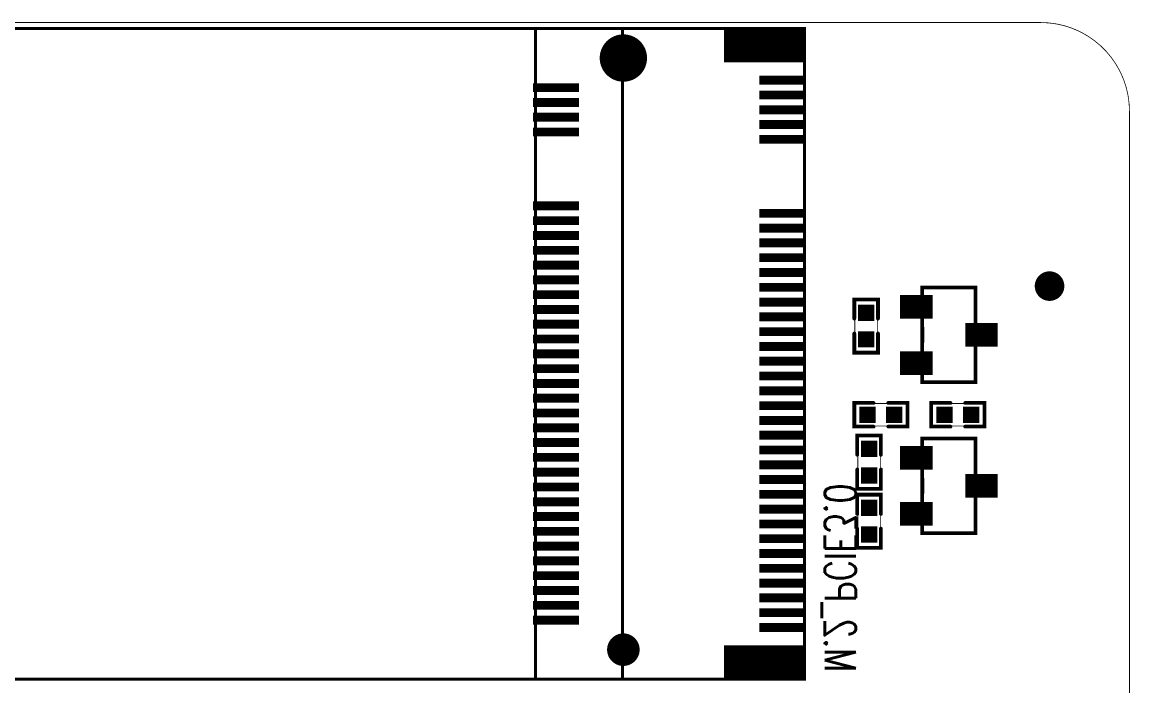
# Model space of a CAD drawing. Extents: x 0 to 148, y 0 to 100.
# Drawn here: x 110.57 to 148.01, y 77.34 to 99.77 of the extents above; entities that cross this region are included whole.
import ezdxf

# ---------------------------------------------------------------- set-up
doc = ezdxf.new("R2010")
doc.units = 0
for name, color, linetype in [('BOARD_OUTLINE_00', 5, 'CONTINUOUS'), ('DRIL_NPLTE_THRU_01', 3, 'CONTINUOUS'), ('DRIL_NPLTE_THRU_02', 2, 'CONTINUOUS'), ('DRIL_NPLTE_THRU_03', 136, 'CONTINUOUS'), ('DRIL_NPLTE_THRU_04', 176, 'CONTINUOUS'), ('DRIL_NPLTE_THRU_05', 106, 'CONTINUOUS'), ('DRIL_NPLTE_THRU_06', 146, 'CONTINUOUS'), ('DRIL_PLTE_THRU_01', 3, 'CONTINUOUS'), ('DRIL_PLTE_THRU_02', 2, 'CONTINUOUS'), ('DRIL_PLTE_THRU_03', 136, 'CONTINUOUS'), ('DRIL_PLTE_THRU_04', 176, 'CONTINUOUS'), ('DRIL_PLTE_THRU_05', 106, 'CONTINUOUS'), ('DRIL_PLTE_THRU_06', 146, 'CONTINUOUS'), ('DRIL_SYMBOL', 5, 'CONTINUOUS'), ('PADS_BOT', 130, 'CONTINUOUS'), ('PADS_INNER', 96, 'CONTINUOUS'), ('PADS_TOP', 96, 'CONTINUOUS'), ('PART_BOT_2DLINE_01', 255, 'CONTINUOUS'), ('PART_BOT_2DLINE_126', 216, 'CONTINUOUS'), ('PART_BOT_COPPER_116', 6, 'CONTINUOUS'), ('TEXT_129', 56, 'CONTINUOUS')]:
    doc.layers.add(name, color=color, linetype=linetype)
doc.styles.add('W0$15', font='simplex', dxfattribs={"width": 0.75})

# ---------------------------------------------------------------- blocks, each defined once
blk = doc.blocks.new('BOARD_43')
at = {"layer": 'BOARD_OUTLINE_00', "const_width": 0.0254}
blk.add_lwpolyline([(-3, 0.725, 0.414214), (0, 3.725), (0, 97.485, 0.414214), (-3, 100.485), (-145, 100.485, 0.414214), (-148, 97.485), (-148, 3.725, 0.414214), (-145, 0.725)], format="xyb", close=True, dxfattribs=at)
blk = doc.blocks.new('SMOOTH_0$10008')
at = {"const_width": 0.05004}
blk.add_lwpolyline([(-0.02502, 0, 1), (0.02502, 0, 1)], format="xyb", close=True, dxfattribs=at)
blk = doc.blocks.new('PART_BODY_BOT_37')
at = {"layer": 'PART_BOT_2DLINE_01', "const_width": 0.1}
blk.add_lwpolyline([(-11, 6.15), (11, 6.15), (11, -2.95), (-11, -2.95)], close=True, dxfattribs=at)
for points in [[(-11, 0), (11, 0)], [(-11, -2.95), (-11, -28.25), (11, -28.25), (11, -2.9)]]:
    blk.add_lwpolyline(points, dxfattribs=at)
at = {"layer": 'PART_BOT_2DLINE_01'}
for p in [(-11, 6.15), (11, 6.15), (-11, 0), (11, 0), (-11, -2.95), (-11, -2.95), (11, -2.9), (11, -2.95)]:
    blk.add_blockref('SMOOTH_0$10008', p, dxfattribs=at)
blk = doc.blocks.new('DRIL_HOLE_0')
blk.add_lwpolyline([(0, 0, 1), (0, 0, 1)], format="xyb", close=True)
blk = doc.blocks.new('PAD_0')
blk.add_lwpolyline([(0, 0, 1), (0, 0, 1)], format="xyb", close=True)
blk = doc.blocks.new('PAD_4')
at = {"const_width": 0.3}
blk.add_lwpolyline([(-0.775, 0), (0.775, 0)], dxfattribs=at)
blk = doc.blocks.new('STK_BOT_119')
at = {"layer": 'DRIL_NPLTE_THRU_01'}
blk.add_blockref('DRIL_HOLE_0', (0, 0), dxfattribs=at)
at = {"layer": 'DRIL_NPLTE_THRU_02'}
blk.add_blockref('DRIL_HOLE_0', (0, 0), dxfattribs=at)
at = {"layer": 'DRIL_NPLTE_THRU_03'}
blk.add_blockref('DRIL_HOLE_0', (0, 0), dxfattribs=at)
at = {"layer": 'DRIL_NPLTE_THRU_04'}
blk.add_blockref('DRIL_HOLE_0', (0, 0), dxfattribs=at)
at = {"layer": 'DRIL_NPLTE_THRU_05'}
blk.add_blockref('DRIL_HOLE_0', (0, 0), dxfattribs=at)
at = {"layer": 'DRIL_NPLTE_THRU_06'}
blk.add_blockref('DRIL_HOLE_0', (0, 0), dxfattribs=at)
at = {"layer": 'PADS_BOT', "rotation": 90}
blk.add_blockref('PAD_4', (0, 0), dxfattribs=at)
at = {"layer": 'PADS_INNER'}
blk.add_blockref('PAD_0', (0, 0), dxfattribs=at)
at = {"layer": 'PADS_TOP'}
blk.add_blockref('PAD_0', (0, 0), dxfattribs=at)
blk = doc.blocks.new('PAD_5')
at = {"const_width": 1.2}
blk.add_lwpolyline([(-1.375, 0), (1.375, 0)], dxfattribs=at)
blk = doc.blocks.new('STK_BOT_120')
at = {"layer": 'DRIL_NPLTE_THRU_01'}
blk.add_blockref('DRIL_HOLE_0', (0, 0), dxfattribs=at)
at = {"layer": 'DRIL_NPLTE_THRU_02'}
blk.add_blockref('DRIL_HOLE_0', (0, 0), dxfattribs=at)
at = {"layer": 'DRIL_NPLTE_THRU_03'}
blk.add_blockref('DRIL_HOLE_0', (0, 0), dxfattribs=at)
at = {"layer": 'DRIL_NPLTE_THRU_04'}
blk.add_blockref('DRIL_HOLE_0', (0, 0), dxfattribs=at)
at = {"layer": 'DRIL_NPLTE_THRU_05'}
blk.add_blockref('DRIL_HOLE_0', (0, 0), dxfattribs=at)
at = {"layer": 'DRIL_NPLTE_THRU_06'}
blk.add_blockref('DRIL_HOLE_0', (0, 0), dxfattribs=at)
at = {"layer": 'PADS_BOT', "rotation": 90}
blk.add_blockref('PAD_5', (0, 0), dxfattribs=at)
at = {"layer": 'PADS_INNER'}
blk.add_blockref('PAD_0', (0, 0), dxfattribs=at)
at = {"layer": 'PADS_TOP'}
blk.add_blockref('PAD_0', (0, 0), dxfattribs=at)
blk = doc.blocks.new('DRIL_SYMBOL_1$1')
at = {"layer": 'DRIL_SYMBOL', "const_width": 0.0508}
for points in [[(-0.254, 0), (0.254, 0)], [(0, -0.254), (0, 0.254)]]:
    blk.add_lwpolyline(points, dxfattribs=at)
blk = doc.blocks.new('DRIL_HOLE_1$1')
at = {"const_width": 0.55}
blk.add_lwpolyline([(-0.275, 0, 1), (0.275, 0, 1)], format="xyb", close=True, dxfattribs=at)
blk.add_blockref('DRIL_SYMBOL_1$1', (0, 0))
blk = doc.blocks.new('PAD_6')
at = {"const_width": 0.55}
blk.add_lwpolyline([(0, -0.275, 1), (0, 0.275, 1)], format="xyb", close=True, dxfattribs=at)
blk = doc.blocks.new('STK_BOT_121')
at = {"layer": 'DRIL_NPLTE_THRU_01'}
blk.add_blockref('DRIL_HOLE_1$1', (0, 0), dxfattribs=at)
at = {"layer": 'DRIL_NPLTE_THRU_02'}
blk.add_blockref('DRIL_HOLE_1$1', (0, 0), dxfattribs=at)
at = {"layer": 'DRIL_NPLTE_THRU_03'}
blk.add_blockref('DRIL_HOLE_1$1', (0, 0), dxfattribs=at)
at = {"layer": 'DRIL_NPLTE_THRU_04'}
blk.add_blockref('DRIL_HOLE_1$1', (0, 0), dxfattribs=at)
at = {"layer": 'DRIL_NPLTE_THRU_05'}
blk.add_blockref('DRIL_HOLE_1$1', (0, 0), dxfattribs=at)
at = {"layer": 'DRIL_NPLTE_THRU_06'}
blk.add_blockref('DRIL_HOLE_1$1', (0, 0), dxfattribs=at)
at = {"layer": 'PADS_BOT'}
blk.add_blockref('PAD_6', (0, 0), dxfattribs=at)
at = {"layer": 'PADS_INNER'}
blk.add_blockref('PAD_6', (0, 0), dxfattribs=at)
at = {"layer": 'PADS_TOP'}
blk.add_blockref('PAD_6', (0, 0), dxfattribs=at)
blk = doc.blocks.new('DRIL_SYMBOL_1$6')
at = {"layer": 'DRIL_SYMBOL', "const_width": 0.0508}
for points in [[(-0.254, 0), (0.254, 0)], [(0, -0.254), (0, 0.254)]]:
    blk.add_lwpolyline(points, dxfattribs=at)
blk = doc.blocks.new('DRIL_HOLE_1$6')
at = {"const_width": 0.8}
blk.add_lwpolyline([(-0.4, 0, 1), (0.4, 0, 1)], format="xyb", close=True, dxfattribs=at)
blk.add_blockref('DRIL_SYMBOL_1$6', (0, 0))
blk = doc.blocks.new('PAD_7')
at = {"const_width": 0.8}
blk.add_lwpolyline([(0, -0.4, 1), (0, 0.4, 1)], format="xyb", close=True, dxfattribs=at)
blk = doc.blocks.new('STK_BOT_122')
at = {"layer": 'DRIL_NPLTE_THRU_01'}
blk.add_blockref('DRIL_HOLE_1$6', (0, 0), dxfattribs=at)
at = {"layer": 'DRIL_NPLTE_THRU_02'}
blk.add_blockref('DRIL_HOLE_1$6', (0, 0), dxfattribs=at)
at = {"layer": 'DRIL_NPLTE_THRU_03'}
blk.add_blockref('DRIL_HOLE_1$6', (0, 0), dxfattribs=at)
at = {"layer": 'DRIL_NPLTE_THRU_04'}
blk.add_blockref('DRIL_HOLE_1$6', (0, 0), dxfattribs=at)
at = {"layer": 'DRIL_NPLTE_THRU_05'}
blk.add_blockref('DRIL_HOLE_1$6', (0, 0), dxfattribs=at)
at = {"layer": 'DRIL_NPLTE_THRU_06'}
blk.add_blockref('DRIL_HOLE_1$6', (0, 0), dxfattribs=at)
at = {"layer": 'PADS_BOT'}
blk.add_blockref('PAD_7', (0, 0), dxfattribs=at)
at = {"layer": 'PADS_INNER'}
blk.add_blockref('PAD_7', (0, 0), dxfattribs=at)
at = {"layer": 'PADS_TOP'}
blk.add_blockref('PAD_7', (0, 0), dxfattribs=at)
blk = doc.blocks.new('SYM_BOT_40')
for name, p in [('STK_BOT_120', (-10.45, 4.8)), ('STK_BOT_120', (10.45, 4.8)), ('PART_BODY_BOT_37', (0, 0)), ('STK_BOT_119', (-9.25, 5.4)), ('STK_BOT_119', (-8.75, 5.4)), ('STK_BOT_119', (-8.25, 5.4)), ('STK_BOT_119', (-7.75, 5.4)), ('STK_BOT_119', (-7.25, 5.4)), ('STK_BOT_119', (-6.75, 5.4)), ('STK_BOT_119', (-6.25, 5.4)), ('STK_BOT_119', (-5.75, 5.4)), ('STK_BOT_119', (-5.25, 5.4)), ('STK_BOT_119', (-4.75, 5.4)), ('STK_BOT_119', (-4.25, 5.4)), ('STK_BOT_119', (-3.75, 5.4)), ('STK_BOT_119', (-3.25, 5.4)), ('STK_BOT_119', (-2.75, 5.4)), ('STK_BOT_119', (-2.25, 5.4)), ('STK_BOT_119', (-1.75, 5.4)), ('STK_BOT_119', (-1.25, 5.4)), ('STK_BOT_119', (-0.75, 5.4)), ('STK_BOT_119', (-0.25, 5.4)), ('STK_BOT_119', (0.25, 5.4)), ('STK_BOT_119', (0.75, 5.4)), ('STK_BOT_119', (1.25, 5.4)), ('STK_BOT_119', (1.75, 5.4)), ('STK_BOT_119', (2.25, 5.4)), ('STK_BOT_119', (2.75, 5.4)), ('STK_BOT_119', (3.25, 5.4)), ('STK_BOT_119', (3.75, 5.4)), ('STK_BOT_119', (4.25, 5.4)), ('STK_BOT_119', (4.75, 5.4)), ('STK_BOT_119', (7.25, 5.4)), ('STK_BOT_119', (7.75, 5.4)), ('STK_BOT_119', (8.25, 5.4)), ('STK_BOT_119', (8.75, 5.4)), ('STK_BOT_119', (9.25, 5.4)), ('STK_BOT_122', (10, 0.025)), ('STK_BOT_121', (-10, 0.025)), ('STK_BOT_119', (-9, -2.25)), ('STK_BOT_119', (-8.5, -2.25)), ('STK_BOT_119', (-8, -2.25)), ('STK_BOT_119', (-7.5, -2.25)), ('STK_BOT_119', (-7, -2.25)), ('STK_BOT_119', (-6.5, -2.25)), ('STK_BOT_119', (-6, -2.25)), ('STK_BOT_119', (-5.5, -2.25)), ('STK_BOT_119', (-5, -2.25)), ('STK_BOT_119', (-4.5, -2.25)), ('STK_BOT_119', (-4, -2.25)), ('STK_BOT_119', (-3.5, -2.25)), ('STK_BOT_119', (-3, -2.25)), ('STK_BOT_119', (-2.5, -2.25)), ('STK_BOT_119', (-2, -2.25)), ('STK_BOT_119', (-1.5, -2.25)), ('STK_BOT_119', (-1, -2.25)), ('STK_BOT_119', (-0.5, -2.25)), ('STK_BOT_119', (0, -2.25)), ('STK_BOT_119', (0.5, -2.25)), ('STK_BOT_119', (1, -2.25)), ('STK_BOT_119', (1.5, -2.25)), ('STK_BOT_119', (2, -2.25)), ('STK_BOT_119', (2.5, -2.25)), ('STK_BOT_119', (3, -2.25)), ('STK_BOT_119', (3.5, -2.25)), ('STK_BOT_119', (4, -2.25)), ('STK_BOT_119', (4.5, -2.25)), ('STK_BOT_119', (5, -2.25)), ('STK_BOT_119', (7.5, -2.25)), ('STK_BOT_119', (8, -2.25)), ('STK_BOT_119', (8.5, -2.25)), ('STK_BOT_119', (9, -2.25))]:
    blk.add_blockref(name, p)
blk = doc.blocks.new('PART_BOT_208')
blk.add_blockref('SYM_BOT_40', (0, 0))
blk = doc.blocks.new('SMOOTH_0$127')
at = {"const_width": 0.0635}
blk.add_lwpolyline([(-0.03175, 0, 1), (0.03175, 0, 1)], format="xyb", close=True, dxfattribs=at)
blk = doc.blocks.new('SMOOTH_0$0254')
at = {"const_width": 0.0127}
blk.add_lwpolyline([(-0.00635, 0, 1), (0.00635, 0, 1)], format="xyb", close=True, dxfattribs=at)
blk = doc.blocks.new('PART_BODY_BOT_17')
at = {"layer": 'PART_BOT_2DLINE_126', "const_width": 0.127}
for points in [[(-0.25, 0.4), (-0.9, 0.4), (-0.9, -0.4), (-0.25, -0.4)], [(0.25, 0.4), (0.9, 0.4), (0.9, -0.4), (0.25, -0.4)]]:
    blk.add_lwpolyline(points, dxfattribs=at)
at = {"layer": 'PART_BOT_COPPER_116', "const_width": 0.0254}
blk.add_lwpolyline([(-0.889, -0.381), (0.889, -0.381), (0.889, 0.381), (-0.889, 0.381)], close=True, dxfattribs=at)
at = {"layer": 'PART_BOT_2DLINE_126'}
for p in [(-0.9, 0.4), (-0.25, 0.4), (0.25, 0.4), (0.9, 0.4), (-0.9, -0.4), (-0.25, -0.4), (0.25, -0.4), (0.9, -0.4)]:
    blk.add_blockref('SMOOTH_0$127', p, dxfattribs=at)
at = {"layer": 'PART_BOT_COPPER_116'}
for p in [(-0.889, 0.381), (0.889, 0.381), (-0.889, -0.381), (0.889, -0.381)]:
    blk.add_blockref('SMOOTH_0$0254', p, dxfattribs=at)
blk = doc.blocks.new('PAD_9')
at = {"const_width": 0.55}
blk.add_lwpolyline([(-0.275, 0), (0.275, 0)], dxfattribs=at)
blk = doc.blocks.new('STK_BOT_103')
at = {"layer": 'DRIL_PLTE_THRU_01'}
blk.add_blockref('DRIL_HOLE_0', (0, 0), dxfattribs=at)
at = {"layer": 'DRIL_PLTE_THRU_02'}
blk.add_blockref('DRIL_HOLE_0', (0, 0), dxfattribs=at)
at = {"layer": 'DRIL_PLTE_THRU_03'}
blk.add_blockref('DRIL_HOLE_0', (0, 0), dxfattribs=at)
at = {"layer": 'DRIL_PLTE_THRU_04'}
blk.add_blockref('DRIL_HOLE_0', (0, 0), dxfattribs=at)
at = {"layer": 'DRIL_PLTE_THRU_05'}
blk.add_blockref('DRIL_HOLE_0', (0, 0), dxfattribs=at)
at = {"layer": 'DRIL_PLTE_THRU_06'}
blk.add_blockref('DRIL_HOLE_0', (0, 0), dxfattribs=at)
at = {"layer": 'PADS_BOT'}
blk.add_blockref('PAD_9', (0, 0), dxfattribs=at)
at = {"layer": 'PADS_INNER'}
blk.add_blockref('PAD_0', (0, 0), dxfattribs=at)
at = {"layer": 'PADS_TOP'}
blk.add_blockref('PAD_0', (0, 0), dxfattribs=at)
blk = doc.blocks.new('SYM_BOT_20')
for name, p in [('PART_BODY_BOT_17', (0, 0)), ('STK_BOT_103', (-0.45, 0)), ('STK_BOT_103', (0.45, 0))]:
    blk.add_blockref(name, p)
blk = doc.blocks.new('PART_BOT_254')
blk.add_blockref('SYM_BOT_20', (0, 0))
blk = doc.blocks.new('PAD_13')
at = {"const_width": 0.5}
blk.add_lwpolyline([(0, -0.25, 1), (0, 0.25, 1)], format="xyb", close=True, dxfattribs=at)
blk = doc.blocks.new('STK_BOT_159')
at = {"layer": 'DRIL_PLTE_THRU_01'}
blk.add_blockref('DRIL_HOLE_0', (0, 0), dxfattribs=at)
at = {"layer": 'DRIL_PLTE_THRU_02'}
blk.add_blockref('DRIL_HOLE_0', (0, 0), dxfattribs=at)
at = {"layer": 'DRIL_PLTE_THRU_03'}
blk.add_blockref('DRIL_HOLE_0', (0, 0), dxfattribs=at)
at = {"layer": 'DRIL_PLTE_THRU_04'}
blk.add_blockref('DRIL_HOLE_0', (0, 0), dxfattribs=at)
at = {"layer": 'DRIL_PLTE_THRU_05'}
blk.add_blockref('DRIL_HOLE_0', (0, 0), dxfattribs=at)
at = {"layer": 'DRIL_PLTE_THRU_06'}
blk.add_blockref('DRIL_HOLE_0', (0, 0), dxfattribs=at)
at = {"layer": 'PADS_BOT'}
blk.add_blockref('PAD_13', (0, 0), dxfattribs=at)
at = {"layer": 'PADS_INNER'}
blk.add_blockref('PAD_0', (0, 0), dxfattribs=at)
at = {"layer": 'PADS_TOP'}
blk.add_blockref('PAD_0', (0, 0), dxfattribs=at)
blk = doc.blocks.new('SYM_BOT_37')
blk.add_blockref('STK_BOT_159', (0, 0))
blk = doc.blocks.new('PART_BOT_533')
blk.add_blockref('SYM_BOT_37', (0, 0))
blk = doc.blocks.new('PART_BOT_559')
blk.add_blockref('SYM_BOT_20', (0, 0))
blk = doc.blocks.new('PART_BODY_BOT_18')
at = {"layer": 'PART_BOT_2DLINE_01', "const_width": 0.127}
for points in [[(-0.762, 0.9), (-1.6, 0.9), (-1.6, -0.904)], [(0.762, 0.9), (1.6, 0.9), (1.6, -0.904)], [(-0.25, -0.9), (0.25, -0.9)]]:
    blk.add_lwpolyline(points, dxfattribs=at)
at = {"layer": 'PART_BOT_COPPER_116', "const_width": 0.127}
blk.add_lwpolyline([(-1.6, 0.9), (1.6, 0.9), (1.6, -0.904), (-1.6, -0.904)], close=True, dxfattribs=at)
at = {"layer": 'PART_BOT_2DLINE_01'}
for p in [(-1.6, 0.9), (-0.762, 0.9), (0.762, 0.9), (1.6, 0.9), (-1.6, -0.904), (-0.25, -0.9), (0.25, -0.9), (1.6, -0.904)]:
    blk.add_blockref('SMOOTH_0$127', p, dxfattribs=at)
at = {"layer": 'PART_BOT_COPPER_116'}
for p in [(-1.6, 0.9), (1.6, 0.9), (-1.6, -0.904), (1.6, -0.904)]:
    blk.add_blockref('SMOOTH_0$127', p, dxfattribs=at)
blk = doc.blocks.new('PAD_19')
at = {"const_width": 0.8}
blk.add_lwpolyline([(-0.55, 0), (0.55, 0)], dxfattribs=at)
blk = doc.blocks.new('STK_BOT_35')
at = {"layer": 'DRIL_PLTE_THRU_01'}
blk.add_blockref('DRIL_HOLE_0', (0, 0), dxfattribs=at)
at = {"layer": 'DRIL_PLTE_THRU_02'}
blk.add_blockref('DRIL_HOLE_0', (0, 0), dxfattribs=at)
at = {"layer": 'DRIL_PLTE_THRU_03'}
blk.add_blockref('DRIL_HOLE_0', (0, 0), dxfattribs=at)
at = {"layer": 'DRIL_PLTE_THRU_04'}
blk.add_blockref('DRIL_HOLE_0', (0, 0), dxfattribs=at)
at = {"layer": 'DRIL_PLTE_THRU_05'}
blk.add_blockref('DRIL_HOLE_0', (0, 0), dxfattribs=at)
at = {"layer": 'DRIL_PLTE_THRU_06'}
blk.add_blockref('DRIL_HOLE_0', (0, 0), dxfattribs=at)
at = {"layer": 'PADS_BOT', "rotation": 90}
blk.add_blockref('PAD_19', (0, 0), dxfattribs=at)
at = {"layer": 'PADS_INNER'}
blk.add_blockref('PAD_0', (0, 0), dxfattribs=at)
at = {"layer": 'PADS_TOP'}
blk.add_blockref('PAD_0', (0, 0), dxfattribs=at)
blk = doc.blocks.new('SYM_BOT_21')
for name, p in [('STK_BOT_35', (0, 1.1)), ('PART_BODY_BOT_18', (0, 0)), ('STK_BOT_35', (-0.95, -1.1)), ('STK_BOT_35', (0.95, -1.1))]:
    blk.add_blockref(name, p)
blk = doc.blocks.new('PART_BOT_924')
blk.add_blockref('SYM_BOT_21', (0, 0))
blk = doc.blocks.new('PART_BOT_925')
blk.add_blockref('SYM_BOT_21', (0, 0))
blk = doc.blocks.new('PART_BOT_927')
blk.add_blockref('SYM_BOT_20', (0, 0))
blk = doc.blocks.new('PART_BOT_928')
blk.add_blockref('SYM_BOT_20', (0, 0))
blk = doc.blocks.new('PART_BOT_929')
blk.add_blockref('SYM_BOT_20', (0, 0))

msp = doc.modelspace()

# ---------------------------------------------------------------- block references
msp.add_blockref('BOARD_43', (148.001, -0.725))
at = {"xscale": -1}
for name, p, rotation in [('PART_BOT_208', (130.87, 88.56), -90), ('PART_BOT_924', (141.9, 89.2), -90), ('PART_BOT_559', (139.1, 89.5), -90), ('PART_BOT_928', (139.6, 86.5), -180), ('PART_BOT_927', (142.2, 86.5), -180), ('PART_BOT_254', (139.2, 84.9), -270), ('PART_BOT_925', (141.9, 84.1), -90), ('PART_BOT_929', (139.2, 82.9), -90)]:
    msp.add_blockref(name, p, dxfattribs=dict(at, rotation=rotation))
msp.add_blockref('PART_BOT_533', (145.3, 90.85), dxfattribs=at)

# ---------------------------------------------------------------- texts
at = {"layer": 'TEXT_129', "style": 'W0$15', "text_generation_flag": 2, "width": 0.75}
msp.add_text('M.2_PCIE3.0', height=1.05, rotation=270, dxfattribs=at).set_placement((137.7, 77.8))

doc.saveas('drawing.dxf')
